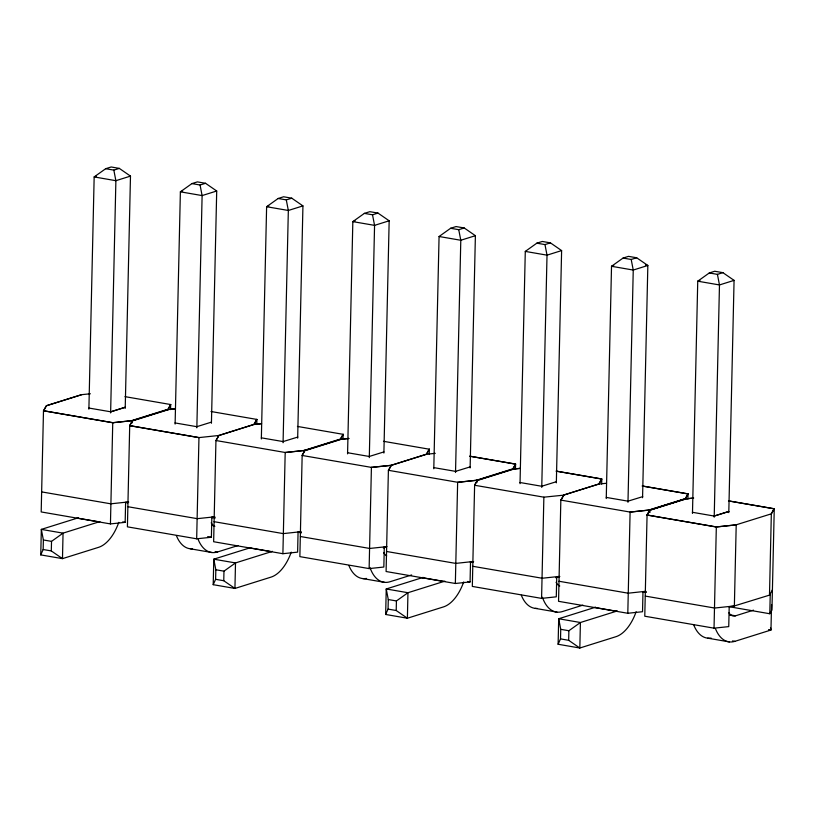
<?xml version="1.0" encoding="UTF-8"?>
<svg xmlns="http://www.w3.org/2000/svg" width="815" height="815" viewBox="0 0 815 815"><rect width="100%" height="100%" fill="white"/><g stroke="black" fill="none" stroke-linecap="round" stroke-linejoin="round"><path stroke-width="1.22" d="M90.373 393.767L81.52 394.684L46.404 405.697L43.49 410.729L41.188 511.942L110.443 523.913L125.164 522.344L125.612 502.427L128.719 502.091M118.786 522.364A42.543 22.942 -80.2 0 1 98.513 547.354L62.48 558.642L40.75 554.893L41.331 529.393L77.364 518.096A16.361 8.822 -80.2 0 0 78.179 517.769M40.75 554.893L43.154 549.524L43.378 539.968L41.331 529.393L63.05 533.142L99.084 521.845A16.361 8.822 -80.2 0 0 99.909 521.529M51.304 550.93L51.528 541.374L63.05 533.142L62.48 558.642L51.304 550.93L43.154 549.524M88.886 409.191L94.163 176.926L105.695 168.705L111.166 166.983L119.316 168.389L130.482 176.111L125.215 408.366M110.616 412.94L115.883 180.686L113.835 170.111L105.695 168.705M110.443 523.913L112.745 422.7L43.49 410.729M132.631 420.591L129.707 425.624L127.415 526.836L196.67 538.807L211.391 537.248L211.839 517.321L214.946 516.995M132.01 423.036L132.071 420.489L167.187 409.487M170.549 409.599L170.661 404.535L124.97 396.64M175.113 424.085L180.38 191.82L191.912 183.599L197.393 181.888L205.533 183.293L216.709 191.005L211.431 423.26M196.843 427.834L202.11 195.58L200.062 185.005L191.912 183.599M196.67 538.807L198.962 437.594L129.707 425.624M261.432 423.678L253.974 424.472L218.848 435.567L215.944 440.518L213.642 541.731L282.897 553.701L297.618 552.132L298.066 532.215L301.173 531.879M291.24 552.152A42.543 22.942 -80.2 0 1 270.957 577.142L234.934 588.44L213.204 584.681L213.785 559.182L249.818 547.884A16.361 8.822 -80.2 0 0 250.633 547.568M213.204 584.681L215.608 579.312L215.832 569.756L213.785 559.182L235.504 562.931L271.538 551.633A16.361 8.822 -80.2 0 0 272.363 551.317M223.758 580.718L223.972 571.162L235.504 562.931L234.934 588.44L223.758 580.718L215.608 579.312M256.776 424.493L256.888 419.43L211.024 411.514M261.34 438.979L266.617 206.715L278.149 198.493L283.62 196.772L291.77 198.188L302.936 205.9L297.669 438.154M283.07 442.728L288.337 210.474L286.289 199.899L278.149 198.493M282.897 553.701L285.189 452.488L215.944 440.518M343.003 439.387L343.115 434.324L297.424 426.428M347.567 453.873L352.834 221.619L364.366 213.387L369.847 211.676L377.987 213.082L389.163 220.794L383.885 453.048M369.297 457.623L374.564 225.368L372.516 214.793L364.366 213.387M386.361 546.885L384.293 547.11L383.834 567.036L369.124 568.595L371.416 467.382L302.09 455.453L304.841 450.451L340.446 439.326L343.197 434.324M426.663 454.25L391.302 465.355L388.398 470.306L386.096 571.519L455.351 583.489L470.072 581.93L470.52 562.004L473.627 561.678M463.694 581.941A42.543 22.942 -80.2 0 1 443.411 606.931L407.388 618.228L385.658 614.469L386.239 588.97L422.272 577.672A16.361 8.822 -80.2 0 0 423.087 577.356M385.658 614.469L388.062 609.1L388.286 599.545L386.239 588.97L407.958 592.719L443.992 581.431A16.361 8.822 -80.2 0 0 444.817 581.105M396.212 610.516L396.426 600.95L407.958 592.719L407.388 618.228L396.212 610.516L388.062 609.1M429.23 454.281L429.342 449.218L383.478 441.302M433.794 468.768L439.071 236.503L450.603 228.282L456.074 226.56L464.224 227.976L475.389 235.688L470.123 467.942M455.524 472.517L460.791 240.262L458.743 229.687L450.603 228.282M455.351 583.489L457.643 482.276L388.398 470.306M476.918 482.612L476.979 480.066L512.095 469.063M515.457 469.175L515.569 464.112L469.817 456.206M520.021 483.662L525.288 251.407L536.82 243.176L542.301 241.464L550.441 242.87L561.616 250.582L556.339 482.837M541.751 487.411L547.018 255.156L544.97 244.582L536.82 243.176M559.844 576.572L556.747 576.898L556.288 596.825L541.578 598.383L543.87 497.17L474.544 485.241L477.295 480.239L512.9 469.114L515.651 464.112L469.878 456.217M606.503 483.264L598.882 484.049L563.766 495.062L560.842 500.094L558.55 601.317L627.805 613.277L642.526 611.719L642.974 591.792L646.081 591.466M636.148 611.729A42.543 22.942 -80.2 0 1 615.865 636.719L579.832 648.017L558.112 644.258L558.693 618.758L594.726 607.46A16.361 8.822 -80.2 0 0 595.541 607.144M558.112 644.258L560.516 638.889L560.74 629.333L558.693 618.758L580.412 622.507L616.446 611.219A16.361 8.822 -80.2 0 0 617.271 610.893M568.666 640.305L568.88 630.739L580.412 622.507L579.832 648.017L568.666 640.305L560.516 638.889M601.684 484.069L601.796 479.006L556.044 471.111L601.643 478.976L598.882 483.988L563.522 495.092M606.248 498.556L611.525 266.291L623.047 258.07L628.528 256.358L636.668 257.764L647.843 265.476L642.566 497.731M627.978 502.305L633.245 270.05L631.197 259.476L623.047 258.07M627.805 613.277L630.097 512.064L560.842 500.094M630.097 512.064L649.993 509.956L647.069 514.999L644.777 616.211L714.032 628.171L728.742 626.613L729.201 606.686L734.366 606.136L736.21 524.85L716.324 526.959L646.998 515.029L649.749 510.027L684.957 498.984L693.687 498.036M649.372 512.401L649.423 509.854L684.549 498.851M649.932 512.492L649.993 509.956M687.911 498.963L688.023 493.9L642.271 485.995M692.475 513.45L697.742 281.195L709.274 272.964L714.745 271.252L722.895 272.658L734.07 280.37L728.793 512.625M714.205 517.199L719.472 284.944L717.424 274.37L709.274 272.964M714.032 628.171L716.324 526.959L647.069 514.999M645.337 596.101L714.612 608.041L734.325 605.952L769.492 595.133L771.336 513.837L774.097 508.764L729.619 501.093M728.885 606.676L769.798 613.746L770.246 593.819L769.492 595.133M771.54 604.526L770.97 630.026L734.936 641.323L732.522 640.906M728.498 500.899L774.25 508.794L771.958 610.017L769.798 613.746M170.743 404.525L167.992 409.538L132.387 420.662L129.636 425.664L198.911 437.604L218.858 435.485L216.087 440.589M218.624 435.516L253.974 424.411L256.745 419.389M388.541 470.377L391.302 465.355L371.416 467.382M429.189 449.177L426.428 454.2L391.078 465.304L371.365 467.392M560.995 500.166L563.756 495.153L543.87 497.17M769.676 594.848L772.447 589.826M170.661 404.535L167.747 409.578L175.205 408.784M253.974 424.472L256.888 419.43M343.115 434.324L340.201 439.366L348.902 438.45M429.342 449.218L426.428 454.261L435.281 453.344M515.569 464.112L512.655 469.155L520.113 468.37M598.882 484.049L601.796 479.006M688.023 493.9L685.109 498.943L692.567 498.159M774.25 508.794L771.336 513.837L735.976 524.88L716.273 526.969M113.835 170.111L119.316 168.389M96.404 176.223L94.163 176.926L115.883 180.686L130.482 176.111M200.062 185.005L205.533 183.293M182.631 191.118L180.38 191.82L202.11 195.58L216.709 191.005M286.289 199.899L291.77 198.188M268.858 206.012L266.617 206.715L288.337 210.474L302.936 205.9M372.516 214.793L377.987 213.082M355.085 220.906L352.834 221.619L374.564 225.368L389.163 220.794M458.743 229.687L464.224 227.976M475.389 235.688L460.791 240.262L439.071 236.503M544.97 244.582L550.441 242.87M81.755 394.674L46.394 405.778L43.633 410.801L112.827 422.73L132.774 420.581M561.616 250.582L547.018 255.156L525.288 251.407M110.646 411.799L125.235 407.225M125.367 407.266L110.84 411.82L88.916 408.05M631.197 259.476L636.668 257.764M613.766 265.588L611.525 266.291L633.245 270.05L647.843 265.476L645.429 265.058M133.191 420.683L168.308 409.67M196.792 426.683L211.462 422.119M717.424 274.37L722.895 272.658M699.993 280.492L697.742 281.195L719.472 284.944L734.07 280.37M283.1 441.587L297.811 437.054M304.525 450.277L339.641 439.275M305.645 450.471L340.762 439.458M383.916 451.907L369.246 456.471L347.465 452.712M212.043 517.8L214.437 517.046M455.544 471.376L470.265 466.852M215.16 551.531L217.574 551.949L237.99 545.551M478.099 480.259L513.216 469.257M556.37 481.696L541.7 486.26L519.919 482.5M383.295 547.965L385.689 547.211M627.998 501.164L642.719 496.641M411.646 574.962L390.028 581.737A42.543 22.942 -80.2 0 1 369.959 567.464M650.553 510.047L685.67 499.045M714.154 516.048L728.681 511.494M728.824 511.484L714.225 516.058L692.373 512.289M555.749 577.754L559.345 576.623M582.898 605.127L562.482 611.535A42.543 22.942 -80.2 0 1 542.413 597.252M729.476 614.775L735.507 615.814L753.529 610.17M167.605 409.619L175.082 408.804M340.059 439.407L348.779 438.46M285.281 452.519L305.228 450.369M128.261 501.938L110.809 503.823L41.616 491.893M512.503 469.196L519.99 468.38M477.682 480.157L457.735 482.307L477.539 480.167L474.615 485.21L472.323 586.423L541.578 598.383M300.715 531.726L283.263 533.611L214.07 521.682M630.189 512.095L650.136 509.946L685.354 498.902L688.105 493.9L642.322 486.015M473.169 561.515L455.717 563.399L386.524 551.47M645.623 591.313L628.171 593.198L558.978 581.258M112.745 422.7L132.631 420.591M254.209 424.462L261.605 423.688M285.189 452.488L305.085 450.379L302.161 455.422L299.869 556.635L369.124 568.595M214.498 516.842L197.261 518.666L127.975 506.736M386.952 546.631L369.715 548.454L300.429 536.525M559.406 576.419L542.158 578.243L472.883 566.313M175.011 422.924L196.863 426.693M261.37 437.838L283.294 441.608M433.825 467.627L455.748 471.396M606.279 497.415L628.202 501.194M125.306 502.417L127.782 502.845M211.533 517.311L215.252 517.953M297.76 532.205L301.479 532.847M383.987 547.099L386.463 547.527M470.214 561.993L472.69 562.421M556.431 576.888L558.917 577.315M642.668 591.782L646.387 592.423M212.114 525.41L214.528 525.828M768.555 629.608L770.97 630.026L770.511 627.672M122.678 521.916L125.164 522.344M207.672 536.606L211.391 537.248M467.586 581.492L470.072 581.93M77.364 518.096L99.084 521.845M249.818 547.884L271.538 551.633M422.272 577.672L443.992 581.431M594.726 607.46L616.446 611.219M190.333 548.79L212.063 552.539M362.787 578.579L384.517 582.328M535.241 608.367L556.971 612.116M707.695 638.155L729.425 641.914M43.378 539.968L51.528 541.374M215.832 569.756L223.972 571.162M388.286 599.545L396.426 600.95M560.74 629.333L568.88 630.739M537.228 608.418A42.543 22.942 -80.2 0 1 521.325 595.235M559.752 585.975A16.361 8.822 -80.2 0 1 556.064 582.267M711.077 638.064A42.543 22.942 -80.2 0 1 693.779 625.024M734.936 641.323A42.543 22.942 -80.2 0 1 715.509 628.783M735.507 615.814A16.361 8.822 -80.2 0 1 728.936 612.819M192.32 548.841A42.543 22.942 -80.2 0 1 176.417 535.659M217.574 551.949A42.543 22.942 -80.2 0 1 198.147 539.408M214.844 526.388A16.361 8.822 -80.2 0 1 211.207 522.782M366.526 578.426A42.543 22.942 -80.2 0 1 348.871 565.447M386.687 555.901A16.361 8.822 -80.2 0 1 383.61 552.478"/></g></svg>
